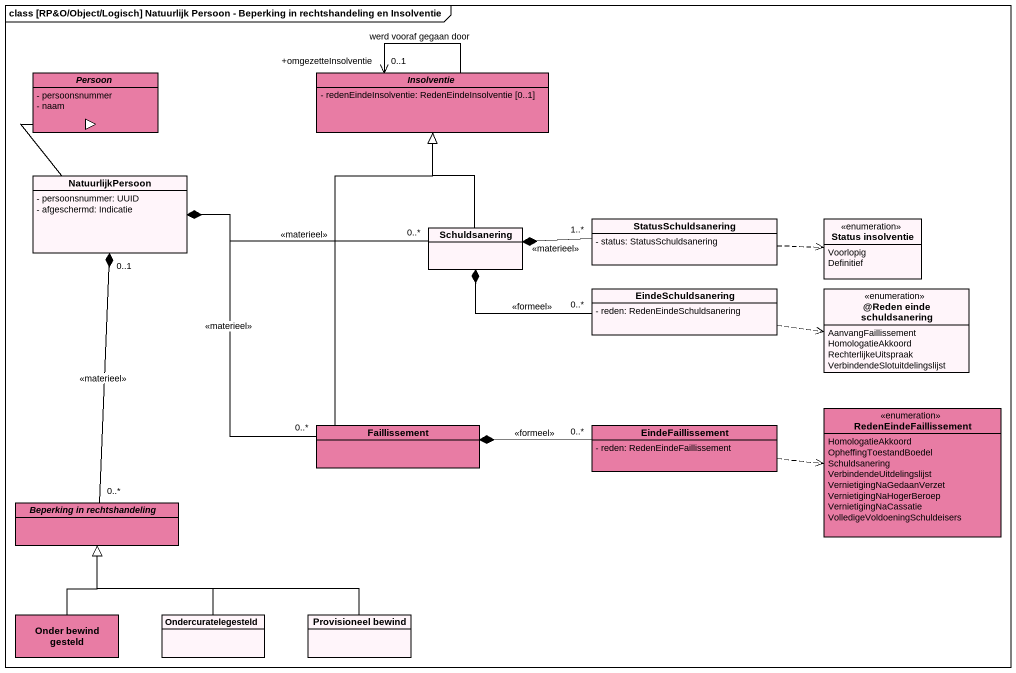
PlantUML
@startuml
mainframe class [RP&O/Object/Logisch] Natuurlijk Persoon - Beperking in rechtshandeling en Insolventie
hide circle
hide empty members
skinparam classAttributeIconSize 0
abstract class Persoon #E87CA4 {
  - persoonsnummer
  - naam
}
abstract class Insolventie #E87CA4 {
  - redenEindeInsolventie: RedenEindeInsolventie [0..1]
}
class NatuurlijkPersoon #FFF5FA {
  - persoonsnummer: UUID
  - afgeschermd: Indicatie
}
class Schuldsanering #FFF5FA
class StatusSchuldsanering #FFF5FA {
  - status: StatusSchuldsanering
}
enum "Status insolventie" as Status_insolventie #FFF5FA {
  Voorlopig
  Definitief
}
class EindeSchuldsanering #FFF5FA {
  - reden: RedenEindeSchuldsanering
}
enum "@Reden einde schuldsanering" as Reden_einde_schuldsanering #FFF5FA {
  AanvangFaillissement
  HomologatieAkkoord
  RechterlijkeUitspraak
  VerbindendeSlotuitdelingslijst
}
class Faillissement #E87CA4
class EindeFaillissement #E87CA4 {
  - reden: RedenEindeFaillissement
}
enum RedenEindeFaillissement #E87CA4 {
  HomologatieAkkoord
  OpheffingToestandBoedel
  Schuldsanering
  VerbindendeUitdelingslijst
  VernietigingNaGedaanVerzet
  VernietigingNaHogerBeroep
  VernietigingNaCassatie
  VolledigeVoldoeningSchuldeisers
}
abstract class "Beperking in rechtshandeling" as Beperking_in_rechtshandeling #E87CA4
class "Onder bewind gesteld" as Onder_bewind_gesteld #E87CA4
class Ondercuratelegesteld #FFF5FA
class "Provisioneel bewind" as Provisioneel_bewind #FFF5FA
Insolventie --> "+omgezetteInsolventie\n0..1" Insolventie : werd vooraf gegaan door
NatuurlijkPersoon -up-|> Persoon
Schuldsanering -up-|> Insolventie
Schuldsanering "0..*" -left-* NatuurlijkPersoon : <<materieel>>
StatusSchuldsanering "1..*" -left-* Schuldsanering : <<materieel>>
StatusSchuldsanering .right.> Status_insolventie
EindeSchuldsanering "0..*" -left-* Schuldsanering : <<formeel>>
EindeSchuldsanering .right.> Reden_einde_schuldsanering
Faillissement -up-|> Insolventie
Faillissement "0..*" -up-* NatuurlijkPersoon : <<materieel>>
EindeFaillissement "0..*" -left-* Faillissement : <<formeel>>
EindeFaillissement .right.> RedenEindeFaillissement
Beperking_in_rechtshandeling "0..*" -up-* "0..1" NatuurlijkPersoon : <<materieel>>
Onder_bewind_gesteld -up-|> Beperking_in_rechtshandeling
Ondercuratelegesteld -up-|> Beperking_in_rechtshandeling
Provisioneel_bewind -left-|> Beperking_in_rechtshandeling
@enduml
